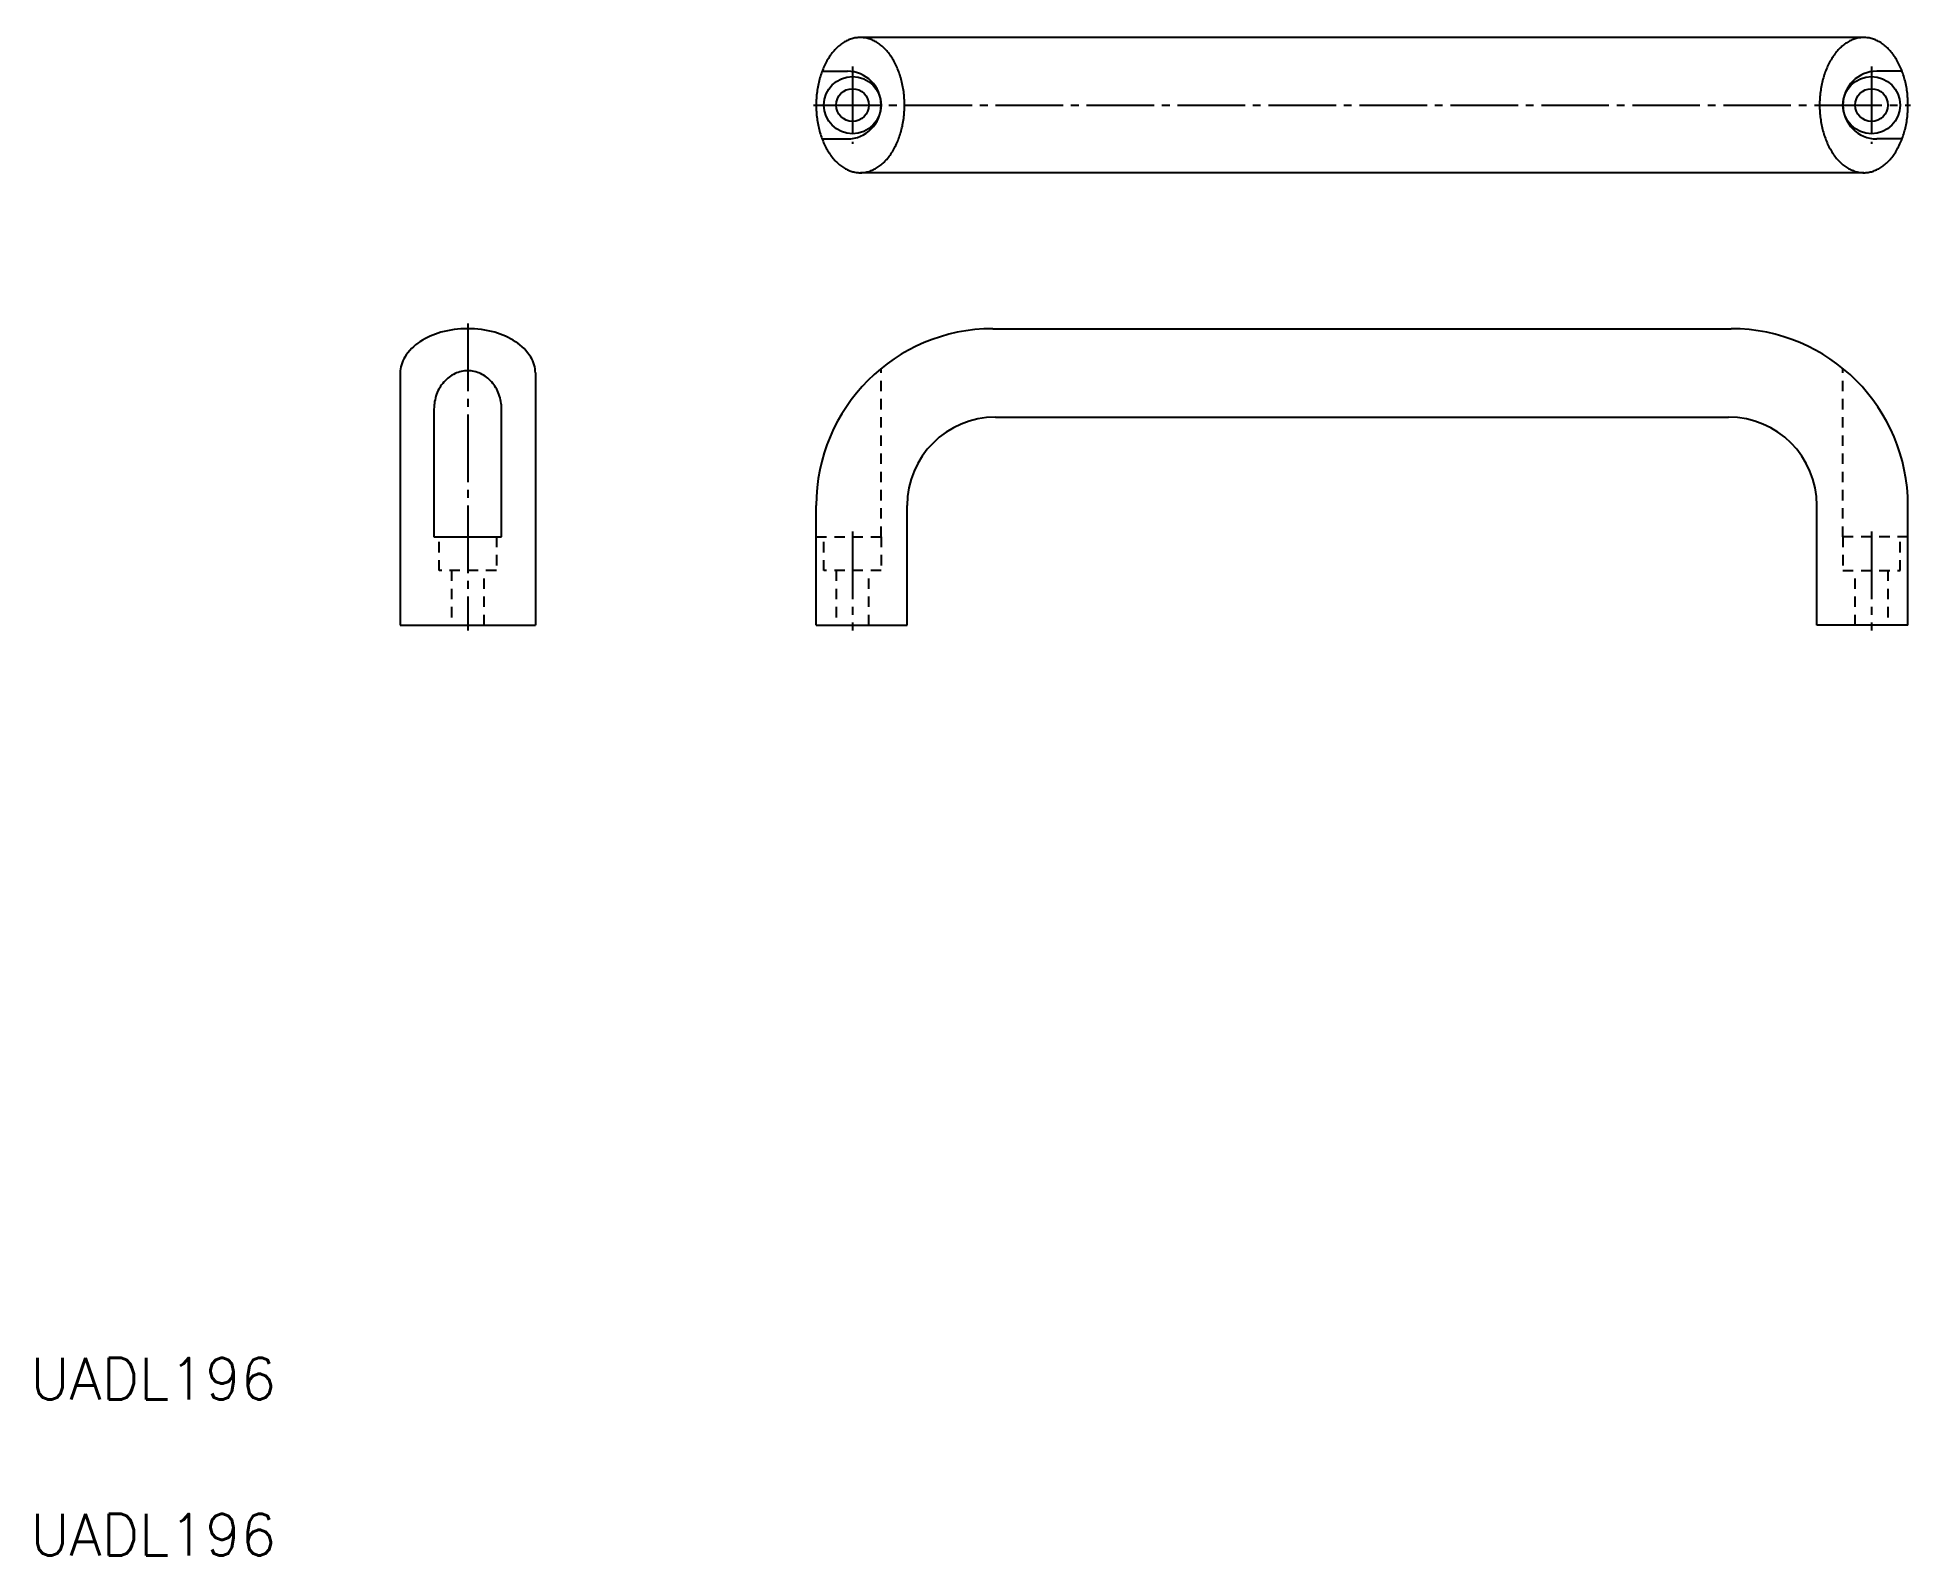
# Model space of a CAD drawing. Extents: x 16 to 376, y 201 to 493.
import ezdxf

# ---------------------------------------------------------------- set-up
doc = ezdxf.new("R2010")
doc.units = 0
doc.linetypes.add('CENTER', pattern=[17.5, 13, -1.5, 1.5, -1.5])
doc.linetypes.add('DASHED', pattern=[3.5, 2, -1.5])
doc.layers.get('0').update_dxf_attribs({"linetype": 'CONTINUOUS'})
doc.layers.add('CENTER', color=1, linetype='CENTER')
doc.styles.get("Standard").update_dxf_attribs({"font": 'txt.shx', "bigfont": '@extfont2.shx'})

msp = doc.modelspace()

# ---------------------------------------------------------------- linework, layer by layer
at = {"color": 7, "linetype": 'CONTINUOUS'}
for p, q in [((367.46, 492.83), (174.46, 492.83)), ((167.1, 486.33), (171.96, 486.33)), ((374.82, 486.33), (369.96, 486.33)), ((167.1, 473.33), (171.96, 473.33)), ((374.82, 473.33), (369.96, 473.33)), ((367.45, 466.83), (174.47, 466.83)), ((199.96, 436.83), (341.96, 436.83)), ((85.95, 428.33), (85.95, 379.83)), ((111.95, 428.33), (111.95, 379.83)), ((92.45, 421.37), (92.45, 396.83)), ((105.45, 396.83), (105.45, 421.37)), ((200.46, 419.83), (341.46, 419.83)), ((165.96, 379.83), (165.96, 402.83)), ((183.46, 379.83), (183.46, 402.83)), ((358.46, 379.83), (358.46, 402.83)), ((375.96, 379.83), (375.96, 402.83)), ((92.45, 396.83), (105.45, 396.83)), ((85.95, 379.83), (111.95, 379.83)), ((165.96, 379.83), (183.46, 379.83)), ((375.96, 379.83), (358.46, 379.83))]:
    msp.add_line(p, q, dxfattribs=at)
at = {"color": 3, "linetype": 'DASHED'}
for p, q in [((178.46, 396.83), (178.46, 429.17)), ((363.46, 396.83), (363.46, 429.17)), ((93.45, 390.33), (93.45, 396.83)), ((104.45, 396.83), (104.45, 390.33)), ((165.96, 396.83), (178.46, 396.83)), ((167.46, 390.33), (167.46, 396.83)), ((178.46, 396.83), (178.46, 390.33)), ((363.46, 396.83), (363.46, 390.33)), ((375.96, 396.83), (363.46, 396.83)), ((374.46, 390.33), (374.46, 396.83)), ((104.45, 390.33), (93.45, 390.33)), ((95.8, 390.33), (95.8, 379.83)), ((102.1, 379.83), (102.1, 390.33)), ((178.46, 390.33), (167.46, 390.33)), ((169.81, 390.33), (169.81, 379.83)), ((176.11, 379.83), (176.11, 390.33)), ((363.46, 390.33), (374.46, 390.33)), ((365.81, 379.83), (365.81, 390.33)), ((372.11, 390.33), (372.11, 379.83))]:
    msp.add_line(p, q, dxfattribs=at)
for p, q in [((183.46, 391.33), (183.46, 391.33)), ((183.46, 385.58), (183.46, 385.58))]:
    msp.add_line(p, q)
at = {"color": 7, "linetype": 'CONTINUOUS'}
msp.add_lwpolyline([(111.95, 428.33, 0.142118), (111.07, 431.37, 0.107165), (108.15, 434.34, 0.078809), (104.13, 436.14, 0.066218), (98.95, 436.83, 0.066218), (93.78, 436.14, 0.078809), (89.76, 434.34, 0.107165), (86.84, 431.37, 0.142118), (85.95, 428.33, 0.142118)], format="xyb", dxfattribs=at)
for points in [[(174.46, 492.83, 0), (174.25, 492.82, 0), (174.05, 492.81, 0), (173.84, 492.79, 0), (173.63, 492.77, 0), (173.42, 492.73, 0), (173.22, 492.69, 0), (173.01, 492.64, 0), (172.8, 492.58, 0), (172.6, 492.51, 0), (172.4, 492.44, 0), (172.2, 492.36, 0), (171.99, 492.27, 0), (171.8, 492.17, 0), (171.6, 492.07, 0), (171.4, 491.96, 0), (171.21, 491.84, 0), (171.02, 491.71, 0), (170.83, 491.58, 0), (170.64, 491.44, 0), (170.45, 491.29, 0), (170.27, 491.14, 0), (170.09, 490.98, 0), (169.91, 490.81, 0), (169.74, 490.64, 0), (169.57, 490.46, 0), (169.4, 490.27, 0), (169.23, 490.07, 0), (169.07, 489.88, 0), (168.91, 489.67, 0), (168.75, 489.46, 0), (168.6, 489.24, 0), (168.45, 489.02, 0), (168.31, 488.79, 0), (168.16, 488.56, 0), (168.03, 488.32, 0), (167.89, 488.07, 0), (167.76, 487.82, 0), (167.63, 487.57, 0), (167.51, 487.31, 0), (167.39, 487.05, 0), (167.28, 486.78, 0), (167.17, 486.51, 0), (167.07, 486.23, 0), (166.97, 485.95, 0), (166.87, 485.67, 0), (166.78, 485.38, 0), (166.69, 485.09, 0), (166.61, 484.8, 0), (166.53, 484.5, 0), (166.46, 484.2, 0), (166.39, 483.9, 0), (166.33, 483.6, 0), (166.27, 483.29, 0), (166.22, 482.98, 0), (166.17, 482.67, 0), (166.13, 482.36, 0), (166.09, 482.04, 0), (166.05, 481.73, 0), (166.03, 481.41, 0), (166, 481.1, 0), (165.99, 480.78, 0), (165.97, 480.46, 0), (165.97, 480.14, 0), (165.96, 479.82, 0), (165.97, 479.5, 0), (165.97, 479.18, 0), (165.99, 478.86, 0), (166, 478.55, 0), (166.03, 478.23, 0), (166.06, 477.91, 0), (166.09, 477.6, 0), (166.13, 477.28, 0), (166.17, 476.97, 0), (166.22, 476.66, 0), (166.27, 476.35, 0), (166.33, 476.05, 0), (166.39, 475.74, 0), (166.46, 475.44, 0), (166.53, 475.14, 0), (166.61, 474.85, 0), (166.69, 474.55, 0), (166.78, 474.26, 0), (166.87, 473.98, 0), (166.97, 473.69, 0), (167.07, 473.41, 0), (167.18, 473.14, 0), (167.28, 472.87, 0), (167.4, 472.6, 0), (167.52, 472.34, 0), (167.64, 472.08, 0), (167.77, 471.82, 0), (167.9, 471.57, 0), (168.03, 471.33, 0), (168.17, 471.09, 0), (168.31, 470.86, 0), (168.46, 470.63, 0), (168.61, 470.41, 0), (168.76, 470.19, 0), (168.92, 469.98, 0), (169.08, 469.77, 0), (169.24, 469.57, 0), (169.41, 469.38, 0), (169.57, 469.19, 0), (169.75, 469.01, 0), (169.92, 468.84, 0), (170.1, 468.67, 0), (170.28, 468.51, 0), (170.46, 468.36, 0), (170.65, 468.21, 0), (170.84, 468.07, 0), (171.03, 467.94, 0), (171.22, 467.81, 0), (171.41, 467.7, 0), (171.61, 467.58, 0), (171.8, 467.48, 0), (172, 467.38, 0), (172.2, 467.3, 0), (172.41, 467.21, 0), (172.61, 467.14, 0), (172.81, 467.08, 0), (173.02, 467.02, 0), (173.22, 466.97, 0), (173.43, 466.92, 0), (173.64, 466.89, 0), (173.85, 466.86, 0), (174.05, 466.84, 0), (174.26, 466.83, 0), (174.47, 466.83, 0)], [(367.47, 466.83, 0), (367.68, 466.83, 0), (367.89, 466.84, 0), (368.1, 466.86, 0), (368.31, 466.89, 0), (368.51, 466.93, 0), (368.72, 466.97, 0), (368.93, 467.02, 0), (369.13, 467.08, 0), (369.33, 467.14, 0), (369.54, 467.22, 0), (369.74, 467.3, 0), (369.94, 467.39, 0), (370.14, 467.48, 0), (370.34, 467.59, 0), (370.53, 467.7, 0), (370.73, 467.82, 0), (370.92, 467.94, 0), (371.11, 468.08, 0), (371.29, 468.22, 0), (371.48, 468.36, 0), (371.66, 468.52, 0), (371.84, 468.68, 0), (372.02, 468.85, 0), (372.2, 469.02, 0), (372.37, 469.2, 0), (372.54, 469.39, 0), (372.7, 469.58, 0), (372.87, 469.78, 0), (373.03, 469.99, 0), (373.18, 470.2, 0), (373.33, 470.42, 0), (373.48, 470.64, 0), (373.63, 470.87, 0), (373.77, 471.1, 0), (373.91, 471.34, 0), (374.04, 471.58, 0), (374.17, 471.83, 0), (374.3, 472.09, 0), (374.42, 472.35, 0), (374.54, 472.61, 0), (374.65, 472.88, 0), (374.76, 473.15, 0), (374.87, 473.42, 0), (374.97, 473.7, 0), (375.07, 473.99, 0), (375.16, 474.27, 0), (375.24, 474.56, 0), (375.33, 474.86, 0), (375.4, 475.15, 0), (375.48, 475.45, 0), (375.54, 475.76, 0), (375.61, 476.06, 0), (375.66, 476.37, 0), (375.72, 476.67, 0), (375.77, 476.99, 0), (375.81, 477.3, 0), (375.85, 477.61, 0), (375.88, 477.93, 0), (375.91, 478.24, 0), (375.93, 478.56, 0), (375.95, 478.88, 0), (375.96, 479.2, 0), (375.97, 479.52, 0), (375.97, 479.83, 0), (375.97, 480.15, 0), (375.96, 480.47, 0), (375.95, 480.79, 0), (375.93, 481.11, 0), (375.91, 481.43, 0), (375.88, 481.74, 0), (375.85, 482.06, 0), (375.81, 482.37, 0), (375.76, 482.68, 0), (375.72, 482.99, 0), (375.66, 483.3, 0), (375.6, 483.61, 0), (375.54, 483.91, 0), (375.47, 484.22, 0), (375.4, 484.51, 0), (375.32, 484.81, 0), (375.24, 485.1, 0), (375.15, 485.39, 0), (375.06, 485.68, 0), (374.97, 485.96, 0), (374.86, 486.24, 0), (374.76, 486.52, 0), (374.65, 486.79, 0), (374.54, 487.06, 0), (374.42, 487.32, 0), (374.3, 487.58, 0), (374.17, 487.83, 0), (374.04, 488.08, 0), (373.9, 488.33, 0), (373.77, 488.57, 0), (373.62, 488.8, 0), (373.48, 489.03, 0), (373.33, 489.25, 0), (373.18, 489.47, 0), (373.02, 489.68, 0), (372.86, 489.88, 0), (372.7, 490.08, 0), (372.53, 490.28, 0), (372.36, 490.46, 0), (372.19, 490.64, 0), (372.01, 490.82, 0), (371.84, 490.98, 0), (371.66, 491.14, 0), (371.47, 491.3, 0), (371.29, 491.45, 0), (371.1, 491.58, 0), (370.91, 491.72, 0), (370.72, 491.84, 0), (370.52, 491.96, 0), (370.33, 492.07, 0), (370.13, 492.18, 0), (369.93, 492.27, 0), (369.73, 492.36, 0), (369.53, 492.44, 0), (369.33, 492.52, 0), (369.12, 492.58, 0), (368.92, 492.64, 0), (368.71, 492.69, 0), (368.5, 492.73, 0), (368.3, 492.77, 0), (368.09, 492.79, 0), (367.88, 492.81, 0), (367.67, 492.82, 0), (367.46, 492.83, 0)]]:
    msp.add_polyline3d(points, dxfattribs=at)
at = {"color": 3, "linetype": 'DASHED'}
for points in [[(174.47, 466.83, 0), (174.68, 466.83, 0), (174.89, 466.84, 0), (175.1, 466.86, 0), (175.3, 466.89, 0), (175.51, 466.93, 0), (175.72, 466.97, 0), (175.92, 467.02, 0), (176.13, 467.08, 0), (176.33, 467.15, 0), (176.54, 467.22, 0), (176.74, 467.3, 0), (176.94, 467.39, 0), (177.14, 467.49, 0), (177.33, 467.59, 0), (177.53, 467.7, 0), (177.72, 467.82, 0), (177.91, 467.95, 0), (178.1, 468.08, 0), (178.29, 468.22, 0), (178.48, 468.37, 0), (178.66, 468.52, 0), (178.84, 468.68, 0), (179.02, 468.85, 0), (179.19, 469.03, 0), (179.36, 469.21, 0), (179.53, 469.39, 0), (179.7, 469.59, 0), (179.86, 469.79, 0), (180.02, 469.99, 0), (180.18, 470.2, 0), (180.33, 470.42, 0), (180.48, 470.64, 0), (180.62, 470.87, 0), (180.77, 471.11, 0), (180.9, 471.34, 0), (181.04, 471.59, 0), (181.17, 471.84, 0), (181.29, 472.09, 0), (181.42, 472.35, 0), (181.53, 472.61, 0), (181.65, 472.88, 0), (181.76, 473.15, 0), (181.86, 473.43, 0), (181.96, 473.71, 0), (182.06, 473.99, 0), (182.15, 474.28, 0), (182.24, 474.57, 0), (182.32, 474.86, 0), (182.4, 475.16, 0), (182.47, 475.46, 0), (182.54, 475.76, 0), (182.6, 476.06, 0), (182.66, 476.37, 0), (182.71, 476.68, 0), (182.76, 476.99, 0), (182.8, 477.3, 0), (182.84, 477.61, 0), (182.87, 477.93, 0), (182.9, 478.24, 0), (182.92, 478.56, 0), (182.94, 478.88, 0), (182.95, 479.2, 0), (182.96, 479.52, 0), (182.96, 479.83, 0), (182.96, 480.15, 0), (182.95, 480.47, 0), (182.94, 480.79, 0), (182.92, 481.11, 0), (182.9, 481.43, 0), (182.87, 481.74, 0), (182.84, 482.06, 0), (182.8, 482.37, 0), (182.76, 482.68, 0), (182.71, 482.99, 0), (182.65, 483.3, 0), (182.6, 483.61, 0), (182.53, 483.91, 0), (182.46, 484.21, 0), (182.39, 484.51, 0), (182.31, 484.81, 0), (182.23, 485.1, 0), (182.15, 485.39, 0), (182.05, 485.68, 0), (181.96, 485.96, 0), (181.86, 486.24, 0), (181.75, 486.52, 0), (181.64, 486.79, 0), (181.53, 487.05, 0), (181.41, 487.32, 0), (181.29, 487.58, 0), (181.16, 487.83, 0), (181.03, 488.08, 0), (180.9, 488.32, 0), (180.76, 488.56, 0), (180.62, 488.79, 0), (180.47, 489.02, 0), (180.32, 489.25, 0), (180.17, 489.46, 0), (180.01, 489.67, 0), (179.85, 489.88, 0), (179.69, 490.08, 0), (179.53, 490.27, 0), (179.36, 490.46, 0), (179.18, 490.64, 0), (179.01, 490.81, 0), (178.83, 490.98, 0), (178.65, 491.14, 0), (178.47, 491.29, 0), (178.28, 491.44, 0), (178.1, 491.58, 0), (177.91, 491.71, 0), (177.71, 491.84, 0), (177.52, 491.96, 0), (177.33, 492.07, 0), (177.13, 492.17, 0), (176.93, 492.27, 0), (176.73, 492.36, 0), (176.53, 492.44, 0), (176.32, 492.51, 0), (176.12, 492.58, 0), (175.92, 492.64, 0), (175.71, 492.69, 0), (175.5, 492.73, 0), (175.3, 492.77, 0), (175.09, 492.79, 0), (174.88, 492.81, 0), (174.67, 492.82, 0), (174.46, 492.83, 0)], [(367.46, 492.83, 0), (367.25, 492.82, 0), (367.05, 492.81, 0), (366.84, 492.79, 0), (366.63, 492.76, 0), (366.42, 492.73, 0), (366.22, 492.69, 0), (366.01, 492.63, 0), (365.81, 492.58, 0), (365.6, 492.51, 0), (365.4, 492.44, 0), (365.2, 492.35, 0), (365, 492.26, 0), (364.8, 492.17, 0), (364.6, 492.06, 0), (364.41, 491.95, 0), (364.21, 491.83, 0), (364.02, 491.71, 0), (363.83, 491.58, 0), (363.64, 491.43, 0), (363.46, 491.29, 0), (363.28, 491.13, 0), (363.1, 490.97, 0), (362.92, 490.81, 0), (362.74, 490.63, 0), (362.57, 490.45, 0), (362.4, 490.26, 0), (362.24, 490.07, 0), (362.07, 489.87, 0), (361.91, 489.67, 0), (361.76, 489.45, 0), (361.61, 489.24, 0), (361.46, 489.01, 0), (361.31, 488.79, 0), (361.17, 488.55, 0), (361.03, 488.31, 0), (360.9, 488.07, 0), (360.77, 487.82, 0), (360.64, 487.56, 0), (360.52, 487.31, 0), (360.4, 487.04, 0), (360.29, 486.78, 0), (360.18, 486.5, 0), (360.07, 486.23, 0), (359.97, 485.95, 0), (359.88, 485.67, 0), (359.79, 485.38, 0), (359.7, 485.09, 0), (359.62, 484.8, 0), (359.54, 484.5, 0), (359.47, 484.2, 0), (359.4, 483.9, 0), (359.34, 483.59, 0), (359.28, 483.29, 0), (359.23, 482.98, 0), (359.18, 482.67, 0), (359.13, 482.36, 0), (359.1, 482.04, 0), (359.06, 481.73, 0), (359.04, 481.41, 0), (359.01, 481.1, 0), (358.99, 480.78, 0), (358.98, 480.46, 0), (358.97, 480.14, 0), (358.97, 479.82, 0), (358.97, 479.5, 0), (358.98, 479.18, 0), (359, 478.87, 0), (359.01, 478.55, 0), (359.04, 478.23, 0), (359.06, 477.91, 0), (359.1, 477.6, 0), (359.14, 477.29, 0), (359.18, 476.97, 0), (359.23, 476.66, 0), (359.28, 476.36, 0), (359.34, 476.05, 0), (359.4, 475.75, 0), (359.47, 475.44, 0), (359.54, 475.14, 0), (359.62, 474.85, 0), (359.7, 474.56, 0), (359.79, 474.27, 0), (359.88, 473.98, 0), (359.98, 473.7, 0), (360.08, 473.42, 0), (360.18, 473.14, 0), (360.29, 472.87, 0), (360.41, 472.6, 0), (360.52, 472.34, 0), (360.65, 472.08, 0), (360.77, 471.83, 0), (360.9, 471.58, 0), (361.04, 471.33, 0), (361.18, 471.1, 0), (361.32, 470.86, 0), (361.46, 470.63, 0), (361.61, 470.41, 0), (361.77, 470.19, 0), (361.92, 469.98, 0), (362.08, 469.78, 0), (362.24, 469.58, 0), (362.41, 469.38, 0), (362.58, 469.2, 0), (362.75, 469.02, 0), (362.93, 468.84, 0), (363.1, 468.68, 0), (363.28, 468.52, 0), (363.47, 468.36, 0), (363.65, 468.22, 0), (363.84, 468.08, 0), (364.03, 467.94, 0), (364.22, 467.82, 0), (364.41, 467.7, 0), (364.61, 467.59, 0), (364.81, 467.48, 0), (365.01, 467.39, 0), (365.21, 467.3, 0), (365.41, 467.22, 0), (365.61, 467.14, 0), (365.81, 467.08, 0), (366.02, 467.02, 0), (366.22, 466.97, 0), (366.43, 466.93, 0), (366.64, 466.89, 0), (366.85, 466.86, 0), (367.05, 466.84, 0), (367.26, 466.83, 0), (367.47, 466.83, 0)]]:
    msp.add_polyline3d(points, dxfattribs=at)
at = {"color": 7, "linetype": 'CONTINUOUS'}
for centre, radius in [((172.96, 479.83), 5.5), ((172.96, 479.83), 3.15), ((368.96, 479.83), 5.5), ((368.96, 479.83), 3.15)]:
    msp.add_circle(centre, radius, dxfattribs=at)
for centre, radius, start, end in [((171.96, 479.83), 6.5, 270, 90), ((369.96, 479.83), 6.5, 90, 270), ((199.96, 402.83), 34, 90, 180), ((341.96, 402.83), 34, 0, 90), ((98.95, 423.01), 5.74, 90, 115.195), ((98.95, 423.01), 5.74, 64.8054, 90), ((99.91, 421.7), 7.4, 138.637, 159.963), ((99.33, 422.21), 6.62, 115.195, 138.637), ((98.58, 422.21), 6.62, 41.3628, 64.8054), ((98, 421.7), 7.4, 20.0369, 41.3628), ((100.82, 421.37), 8.37, 159.963, 180), ((97.09, 421.37), 8.37, 0, 20.0369), ((200.46, 402.83), 17, 90, 180), ((341.46, 402.83), 17, 0, 90)]:
    msp.add_arc(centre, radius, start, end, dxfattribs=at)
at = {"layer": 'CENTER', "color": 1, "linetype": 'CENTER'}
for p, q in [((172.96, 487.25), (172.96, 472.4)), ((368.96, 487.25), (368.96, 472.4)), ((165.46, 479.83), (376.46, 479.83)), ((98.95, 437.83), (98.95, 378.83)), ((172.96, 397.83), (172.96, 378.83)), ((368.96, 397.83), (368.96, 378.83))]:
    msp.add_line(p, q, dxfattribs=at)

# ---------------------------------------------------------------- texts
for p in [(14.81, 230.95), (14.81, 200.95)]:
    msp.add_text('UADL196', height=8).set_placement(p)

doc.saveas('drawing.dxf')
